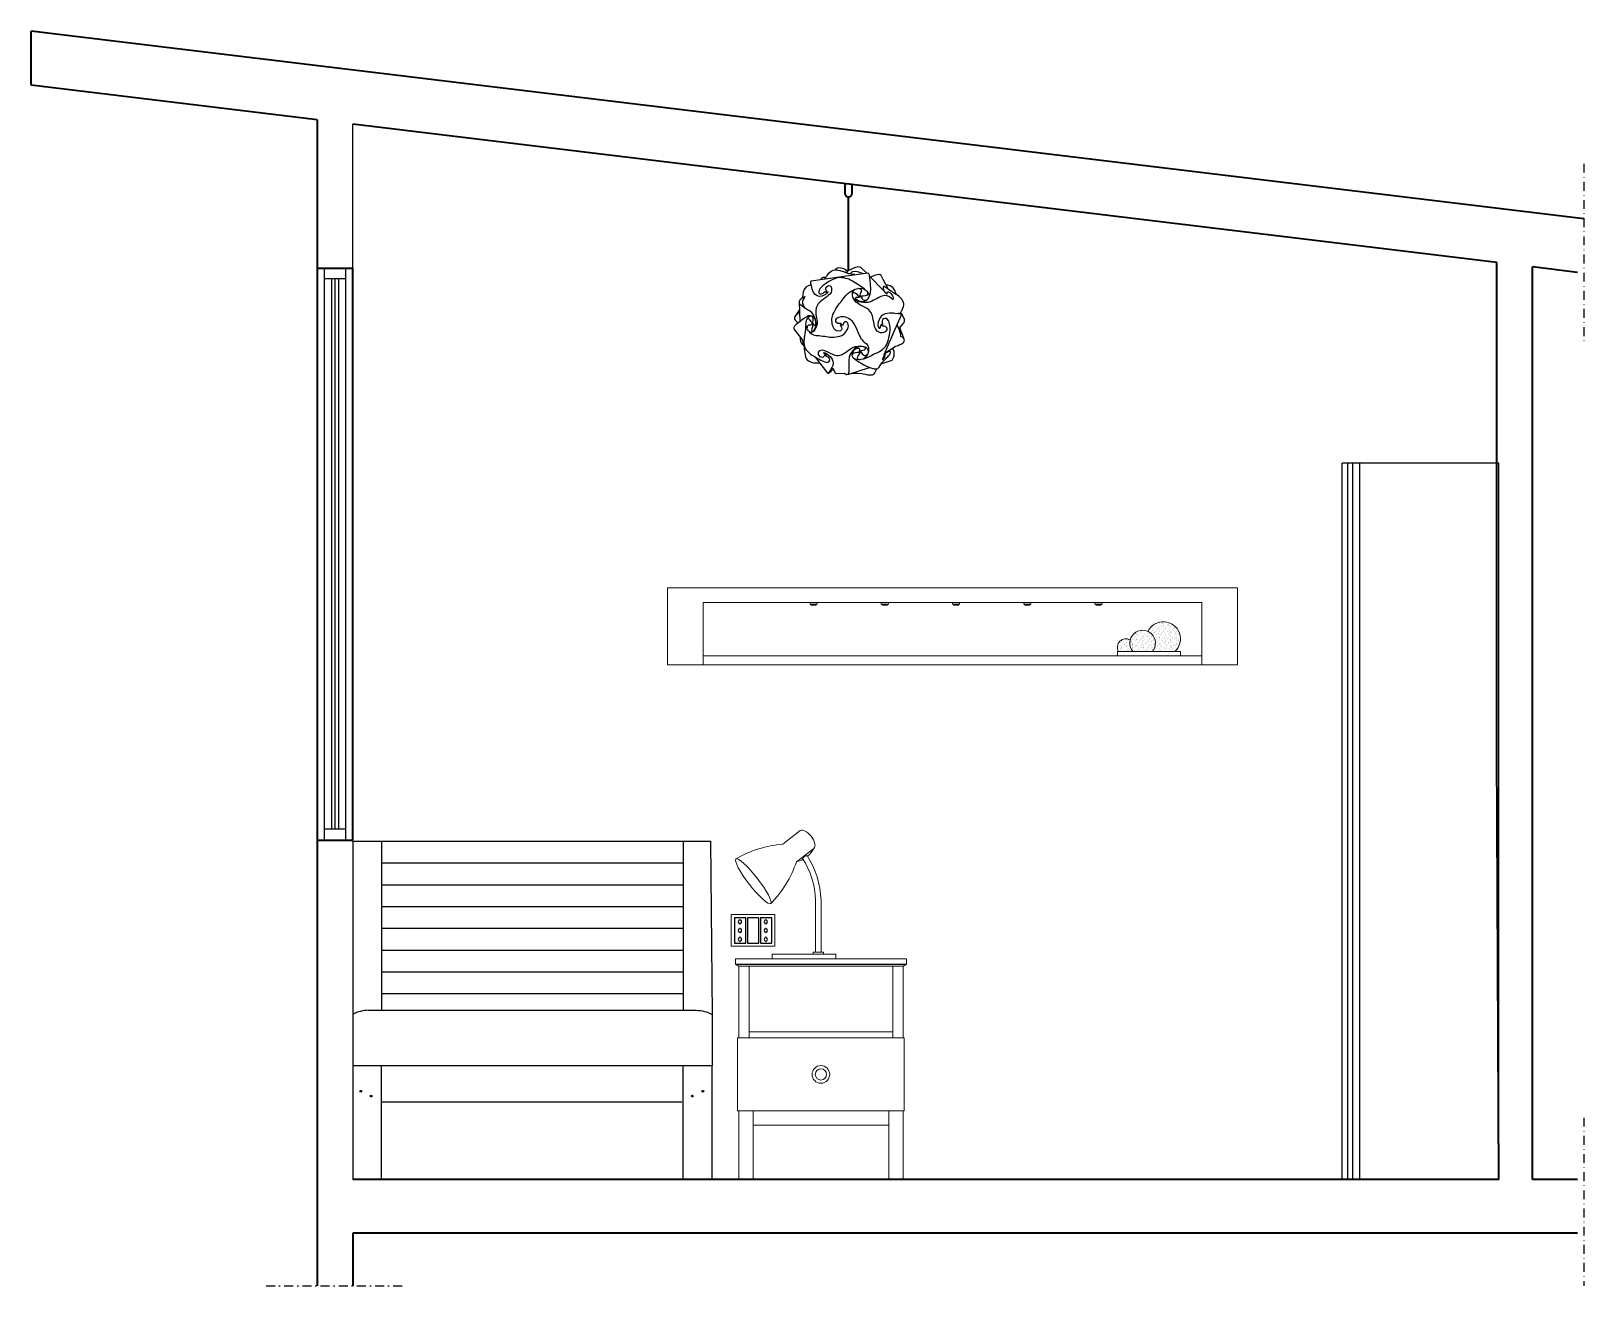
# Model space of a CAD drawing. Header units: inches. Extents: x -576 to 1386, y -87 to 1319.
# Drawn here: x 467.9 to 904, y 963.5 to 1316 of the extents above; entities that cross this region are included whole.
import ezdxf

# ---------------------------------------------------------------- set-up
doc = ezdxf.new("R2010")
doc.units = ezdxf.units.IN
doc.header["$MEASUREMENT"] = 0
doc.linetypes.add('DASHDOT', pattern=[1, 0.5, -0.25, 0, -0.25])
for name, color, linetype in [('#IMPIANTO', 2, 'Continuous'), ('linee di prosp', 3, 'Continuous'), ('struttura', 7, 'Continuous')]:
    doc.layers.add(name, color=color, linetype=linetype)
for name, color, linetype, lineweight in [('A-FURN', 8, 'Continuous', 18), ('A-GLAZ-FULL', 4, 'Continuous', 25), ('A-LP-SEZIONI', 151, 'Continuous', 13), ('A-prsp-2', 137, 'Continuous', 13), ('A-SECT-MCUT', 7, 'Continuous', 35), ('A-WALL-FULL-INTR', 7, 'Continuous', 35), ('Livello 1', 7, 'Continuous', 25)]:
    doc.layers.add(name, color=color, linetype=linetype, lineweight=lineweight)

# ---------------------------------------------------------------- blocks, each defined once
blk = doc.blocks.new('block 3')
at = {"layer": 'A-LP-SEZIONI', "lineweight": 25, "transparency": 33554687}
for points in [[(152.2, 136.5), (135.2, 153.9)], [(53.2, 123.6), (54, 100.7)], [(175.6, 80.9), (170.9, 93.2)], [(110.3, 38.6), (135.5, 46.8)]]:
    blk.add_lwpolyline(points, dxfattribs=at)
for points, knots in [([(95.8, 161.2), (95.8, 161.2), (96.9, 163.7), (99.6, 163.8), (102.3, 163.9), (106.4, 162.2), (108.4, 160.8), (110.5, 159.4), (110.2, 159.6), (110.2, 159.6)], [0, 0, 0, 0, 1, 1, 1, 2, 2, 2, 3, 3, 3, 3]), ([(132.1, 157.4), (132.1, 157.4), (125.7, 163.5), (125.7, 163.5), (125.7, 163.5), (123.1, 165.4), (118.9, 163.9), (114.8, 162.5), (110, 159.6), (109.4, 158.8), (108.9, 158), (108.9, 157.7), (109.8, 157.2), (110.7, 156.8), (110.8, 156.7), (110.8, 156.7)], [0, 0, 0, 0, 1, 1, 1, 2, 2, 2, 3, 3, 3, 4, 4, 4, 5, 5, 5, 5]), ([(129.9, 138.5), (129.9, 138.5), (114.9, 148.6), (111.2, 150), (107.4, 151.3), (100.2, 154), (91, 149.1), (81.7, 144.1), (77.8, 139.4), (77, 138), (76.1, 136.7), (75.8, 134.8), (76.3, 134.1), (76.8, 133.4), (78.5, 131.8), (81.1, 133.6), (83.6, 135.5), (83.4, 135.8), (84, 135.3), (84.6, 134.8), (84, 133.8), (84.6, 134.3), (85.3, 134.9), (88.4, 136.4), (86.8, 134.6), (85.2, 132.8), (80.4, 129.5), (76.8, 129.9), (73.1, 130.3), (70.3, 132.5), (68.5, 138.4), (66.7, 144.2), (66.7, 147.2), (66.9, 147.5), (67.1, 147.7), (67.4, 148), (67.4, 148), (67.4, 148), (133.4, 157.4), (133.4, 157.4), (133.4, 157.4), (134.6, 157.5), (135.1, 154.4), (135.5, 151.3), (136.3, 145.4), (136.4, 142.1), (136.5, 138.7), (137.4, 125.3), (128.1, 123.7), (118.8, 122.2), (115.5, 128.7), (115.4, 131.8), (115.4, 135), (116.8, 139.8), (125.1, 139.5), (133.4, 139.1), (135.1, 131.1), (135.1, 130.5)], [0, 0, 0, 0, 1, 1, 1, 2, 2, 2, 3, 3, 3, 4, 4, 4, 5, 5, 5, 6, 6, 6, 7, 7, 7, 8, 8, 8, 9, 9, 9, 10, 10, 10, 11, 11, 11, 12, 12, 12, 13, 13, 13, 14, 14, 14, 15, 15, 15, 16, 16, 16, 17, 17, 17, 18, 18, 18, 19, 19, 19, 19]), ([(78.6, 149.8), (78.6, 149.8), (79.9, 152.6), (81.8, 152.6), (83.8, 152.6), (84.5, 152.4), (84.5, 152.4)], [0, 0, 0, 0, 1, 1, 1, 2, 2, 2, 2]), ([(83.1, 150.5), (83.1, 150.5), (85.5, 153.8), (85.8, 154.4), (86, 155), (89.8, 159.9), (92.8, 160.7), (95.8, 161.4), (101.9, 160), (101.9, 160), (101.9, 160), (109, 158.2), (109, 158.2)], [0, 0, 0, 0, 1, 1, 1, 2, 2, 2, 3, 3, 3, 4, 4, 4, 4]), ([(118.2, 155.4), (118.2, 155.4), (112.6, 155.8), (109.4, 157.1), (106.2, 158.4), (103.5, 159.4), (103.5, 159.4)], [0, 0, 0, 0, 1, 1, 1, 2, 2, 2, 2]), ([(127.4, 156.8), (127.4, 156.8), (119.2, 159.8), (115.7, 158.8), (112.1, 157.8), (114.1, 156.3), (115, 156)], [0, 0, 0, 0, 1, 1, 1, 2, 2, 2, 2]), ([(157.2, 138.8), (157.2, 138.8), (152, 148.8), (152, 148.8), (152, 148.8), (148.6, 155), (148.6, 155), (148.6, 155), (146, 156.5), (141.3, 154.4), (136.6, 152.4), (136.9, 152.2), (136.9, 152.2)], [0, 0, 0, 0, 1, 1, 1, 2, 2, 2, 3, 3, 3, 4, 4, 4, 4]), ([(69.7, 97.5), (69.7, 97.5), (67.4, 91.3), (67.7, 90.3), (68, 89.4), (69.6, 87.1), (72.3, 93.6), (74.9, 100), (69.9, 108.9), (67.9, 111), (65.9, 113.1), (55.3, 118.4), (54.2, 120.5), (53, 122.6), (52.9, 124.7), (54.9, 126.7), (56.9, 128.7), (61.2, 131.6), (59.6, 128.6), (59.6, 128.6), (55.7, 125.1), (57.2, 121.4), (58.8, 117.7), (59.5, 116.9), (59.5, 116.9)], [0, 0, 0, 0, 1, 1, 1, 2, 2, 2, 3, 3, 3, 4, 4, 4, 5, 5, 5, 6, 6, 6, 7, 7, 7, 8, 8, 8, 8]), ([(67, 143.2), (67, 143.2), (60.9, 142.1), (59.1, 138.1), (57.3, 134.1), (56.8, 128.6), (56.8, 128.6)], [0, 0, 0, 0, 1, 1, 1, 2, 2, 2, 2]), ([(84.6, 134.6), (84.6, 134.6), (85.8, 135.4), (85.4, 136), (85, 136.6), (83.4, 139.2), (84.9, 140.7), (86.5, 142.3), (89.3, 143.9), (90.5, 141.2), (91.6, 138.4), (91.7, 135.3), (88.9, 132.5), (86.1, 129.8), (76.9, 123.7), (75.5, 121.1), (74, 118.6), (71.7, 115.6), (72.7, 108.8), (73.7, 101.9), (75.1, 99.9), (73.8, 95.8), (72.5, 91.7), (68.4, 85.3), (65.2, 88.4), (62, 91.5), (60.1, 96.8), (61.6, 101.3), (63.1, 105.9), (66.4, 109.3), (70.1, 105.9), (73.7, 102.5), (72.2, 95.8), (71.6, 95.6), (70.9, 95.4), (69.7, 98.1), (69.7, 98.1), (69.7, 98.1), (69.1, 98), (69.2, 97.9), (69.3, 97.7), (68.6, 98.4), (69.2, 99.9), (69.8, 101.3), (70.8, 106.6), (66.9, 107.1)], [0, 0, 0, 0, 1, 1, 1, 2, 2, 2, 3, 3, 3, 4, 4, 4, 5, 5, 5, 6, 6, 6, 7, 7, 7, 8, 8, 8, 9, 9, 9, 10, 10, 10, 11, 11, 11, 12, 12, 12, 13, 13, 13, 14, 14, 14, 15, 15, 15, 15]), ([(65.2, 88.2), (65.2, 88.2), (68.7, 84.3), (72.5, 84.3), (76.4, 84.3), (85.2, 82.9), (88.6, 82.4), (92.1, 82), (100.6, 82.3), (104.6, 85.3), (108.6, 88.3), (112.4, 94.5), (110.1, 98.6), (107.8, 102.6), (105.2, 98.9), (105.2, 98.9), (105.2, 98.9), (104, 95.6), (103.2, 96), (102.5, 96.4), (102.6, 97), (102.6, 97), (102.6, 97), (99.8, 96.9), (101.5, 95.4), (103.2, 93.9), (103.9, 90.6), (101.5, 89.7), (99.1, 88.7), (94.5, 89.3), (92.8, 94.4), (91.2, 99.6), (90.9, 103.9), (92.7, 108.8), (94.4, 113.7), (101.5, 123.1), (101.9, 123.5), (102.3, 123.9), (109.5, 134.2), (113.9, 136.2), (118.2, 138.2), (118.8, 138.4), (118.8, 138.4)], [0, 0, 0, 0, 1, 1, 1, 2, 2, 2, 3, 3, 3, 4, 4, 4, 5, 5, 5, 6, 6, 6, 7, 7, 7, 8, 8, 8, 9, 9, 9, 10, 10, 10, 11, 11, 11, 12, 12, 12, 13, 13, 13, 14, 14, 14, 14]), ([(115.8, 133.9), (115.8, 133.9), (118.2, 135.6), (120.4, 132.8), (122.6, 130), (123.6, 128.9), (124.2, 129.3)], [0, 0, 0, 0, 1, 1, 1, 2, 2, 2, 2]), ([(172.7, 109), (172.7, 109), (164.7, 110), (163.5, 110.3), (162.2, 110.5), (151.2, 111.3), (147.6, 104.5), (144.1, 97.7), (145.4, 93.6), (146.3, 93.2), (147.2, 92.7), (147.8, 92.3), (148.3, 94.2), (148.9, 96), (149.1, 98.6), (149.9, 96.7), (150.6, 94.9), (150.5, 95.4), (152.6, 95.5), (154.8, 95.6), (158, 91), (153.8, 88.5), (149.5, 86), (143.1, 87.6), (141.5, 94.7), (140, 101.9), (138.9, 109.3), (137.1, 111.3), (135.2, 113.3), (135.6, 114.7), (128.8, 117.8), (122.1, 120.8), (118.4, 123.8), (117.1, 126.4), (115.9, 129.1), (115.9, 129.1), (115.9, 129.1)], [0, 0, 0, 0, 1, 1, 1, 2, 2, 2, 3, 3, 3, 4, 4, 4, 5, 5, 5, 6, 6, 6, 7, 7, 7, 8, 8, 8, 9, 9, 9, 10, 10, 10, 11, 11, 11, 12, 12, 12, 12]), ([(126.9, 123.7), (126.9, 123.7), (120.3, 124.5), (119.3, 126.9), (118.3, 129.4), (121.6, 129), (122.5, 129), (123.5, 129), (124.4, 129.4), (124.4, 129.4)], [0, 0, 0, 0, 1, 1, 1, 2, 2, 2, 3, 3, 3, 3]), ([(171.2, 109.9), (171.2, 109.9), (176.4, 117.9), (175.6, 121.3), (174.9, 124.6), (172.3, 129), (168.2, 131.3), (164.2, 133.5), (160.2, 136.3), (158.2, 137.7), (156.2, 139.1), (150.8, 144.2), (151.5, 139.6), (152.2, 135), (155.1, 133.1), (155.6, 132.8), (156, 132.5), (156.2, 132.3), (156.2, 133.6), (156.1, 134.9), (156.8, 136.4), (159.1, 134.4), (161.5, 132.4), (162.5, 131), (162.7, 129.8), (163, 128.6), (164.3, 124), (161.2, 127.3), (158, 130.7), (154.6, 132), (150.3, 130.4), (146.1, 128.8), (137.9, 123.9), (135.7, 123.4), (133.6, 122.8), (129.5, 122.1), (125.2, 123.1), (121, 124.1), (121.7, 124), (121.7, 124)], [0, 0, 0, 0, 1, 1, 1, 2, 2, 2, 3, 3, 3, 4, 4, 4, 5, 5, 5, 6, 6, 6, 7, 7, 7, 8, 8, 8, 9, 9, 9, 10, 10, 10, 11, 11, 11, 12, 12, 12, 13, 13, 13, 13]), ([(124.2, 129.6), (123.7, 130), (124.1, 130.9), (124.1, 130.9), (124.1, 130.9), (126.1, 134.3), (126.3, 136.7), (126.5, 139), (122.1, 139.3), (122.1, 139.3)], [0, 0, 0, 0, 1, 1, 1, 2, 2, 2, 3, 3, 3, 3]), ([(132.5, 125.8), (132.5, 125.8), (129.6, 124.2), (128.1, 125.7), (126.6, 127.2), (126.1, 129.8), (125.5, 129.9), (124.9, 130), (124.4, 130), (124.4, 130), (124.1, 130.7), (126.9, 130.5), (130.9, 130.9), (134.9, 131.3), (133.1, 134.6), (133.1, 134.6)], [0, 0, 0, 0, 1, 1, 1, 2, 2, 2, 3, 3, 3, 4, 4, 4, 5, 5, 5, 5]), ([(166.7, 132.4), (166.7, 132.4), (164.8, 141.1), (159.6, 142.4), (154.5, 143.6), (155, 143.2), (155, 143.2)], [0, 0, 0, 0, 1, 1, 1, 2, 2, 2, 2]), ([(53.3, 113.7), (53.3, 113.7), (47.6, 105.8), (47.6, 105.8), (47.6, 105.8), (47, 103.6), (48.8, 101.8), (50.6, 100), (51.9, 99), (51.9, 99)], [0, 0, 0, 0, 1, 1, 1, 2, 2, 2, 3, 3, 3, 3]), ([(152.6, 61.8), (152.6, 61.8), (166.8, 94.3), (166.8, 94.3), (166.8, 94.3), (173.1, 109.1), (173.1, 109.1), (173.1, 109.1), (168.2, 110.7), (168.6, 109.7)], [0, 0, 0, 0, 1, 1, 1, 2, 2, 2, 3, 3, 3, 3]), ([(170, 91.6), (170, 91.6), (174.2, 97.9), (175.2, 98.6), (176.1, 99.3), (177, 102.4), (176.3, 103.7), (175.7, 105), (172.1, 111.3), (172.1, 111.3)], [0, 0, 0, 0, 1, 1, 1, 2, 2, 2, 3, 3, 3, 3]), ([(65.9, 107.4), (65.9, 107.4), (63.5, 107.4), (59.3, 104.4), (55.1, 101.4), (49.2, 96.8), (49.2, 96.8), (49.2, 96.8), (46, 93.6), (46.8, 92.2), (47.5, 90.9), (58.5, 76.9), (58.5, 76.9)], [0, 0, 0, 0, 1, 1, 1, 2, 2, 2, 3, 3, 3, 4, 4, 4, 4]), ([(60.9, 96.6), (60.9, 96.6), (60.1, 86.1), (59.4, 83.4), (58.6, 80.6), (57.7, 71.5), (61.4, 67.4), (65.1, 63.4), (67.3, 61.4), (74.1, 57.8), (81, 54.2), (84.1, 52.5), (86.3, 52.8), (88.5, 53.2), (90, 55.1), (88.5, 57.4), (87.1, 59.7), (85.4, 59.3), (84.8, 59.8), (84.2, 60.3), (84.3, 61.1), (84.8, 61.1)], [0, 0, 0, 0, 1, 1, 1, 2, 2, 2, 3, 3, 3, 4, 4, 4, 5, 5, 5, 6, 6, 6, 7, 7, 7, 7]), ([(69.2, 97.3), (69.2, 97.3), (69.4, 96.7), (68.6, 96.7), (67.8, 96.6), (64.6, 96.3), (64.6, 96.3), (64.6, 96.3), (62, 95.3), (62.4, 93.2)], [0, 0, 0, 0, 1, 1, 1, 2, 2, 2, 3, 3, 3, 3]), ([(69.2, 97.6), (69.2, 97.6), (69, 97.2), (68, 99), (67.1, 100.7), (64.8, 105.3), (62.8, 103.4)], [0, 0, 0, 0, 1, 1, 1, 2, 2, 2, 2]), ([(102.7, 97.4), (102.7, 97.4), (103, 98.4), (101.6, 98.3), (100.2, 98.2), (96.8, 97.6), (96.1, 100.4), (95.3, 103.1), (98.3, 106.3), (102.2, 106.4), (106.1, 106.5), (112.1, 105.7), (116, 99.9), (119.9, 94), (121.3, 89.5), (121.7, 88.5), (122.1, 87.5), (125.9, 78.3), (129.2, 76.4), (132.6, 74.5), (134.8, 71.9), (134.2, 66.4), (133.6, 60.9), (131.6, 57.2), (125.5, 56.1), (119.4, 55), (116, 56.3), (115.2, 60.5), (114.4, 64.6), (118.4, 68.5), (120.1, 69), (121.8, 69.6), (124.4, 69.7), (123.6, 67.4), (122.9, 65.1), (123.5, 65.2), (123.5, 65.2)], [0, 0, 0, 0, 1, 1, 1, 2, 2, 2, 3, 3, 3, 4, 4, 4, 5, 5, 5, 6, 6, 6, 7, 7, 7, 8, 8, 8, 9, 9, 9, 10, 10, 10, 11, 11, 11, 12, 12, 12, 12]), ([(128.9, 57), (128.9, 57), (136.2, 59.8), (136.9, 60.5), (137.6, 61.3), (142.5, 63.5), (145.2, 64.4), (147.9, 65.3), (154.3, 70), (156.2, 75), (158, 80), (160, 89.1), (159.5, 94.1), (159, 99.1), (157.2, 103.8), (155.1, 104), (153, 104.3), (150.2, 104), (150.1, 101.2), (150, 98.4), (151.3, 97.1), (150.4, 97), (149.5, 97), (149.6, 97.3), (149.6, 97.3)], [0, 0, 0, 0, 1, 1, 1, 2, 2, 2, 3, 3, 3, 4, 4, 4, 5, 5, 5, 6, 6, 6, 7, 7, 7, 8, 8, 8, 8]), ([(153.9, 64), (153.9, 64), (165.5, 71.4), (165.5, 71.4), (165.5, 71.4), (176.8, 74.6), (176.3, 78.5), (175.9, 82.3), (172, 82.9), (172, 82.9), (172, 82.9), (172.4, 86.6), (170.5, 90.3), (168.6, 94), (168.3, 97.1), (168.3, 97.1)], [0, 0, 0, 0, 1, 1, 1, 2, 2, 2, 3, 3, 3, 4, 4, 4, 5, 5, 5, 5]), ([(54.3, 81.8), (54.3, 81.8), (53.9, 77.5), (55.7, 75.5), (57.4, 73.5), (58.5, 72.4), (58.5, 72.4)], [0, 0, 0, 0, 1, 1, 1, 2, 2, 2, 2]), ([(56.7, 78.8), (56.7, 78.8), (58.4, 74.3), (58.9, 70), (59.3, 65.6), (59.9, 57.1), (64, 54.5), (68.1, 51.9), (72.8, 52.1), (74.3, 52.1), (75.8, 52.2), (77.3, 52.3), (77.3, 52.3)], [0, 0, 0, 0, 1, 1, 1, 2, 2, 2, 3, 3, 3, 4, 4, 4, 4]), ([(123.6, 66.3), (123.6, 66.3), (129.7, 67.4), (129.7, 67.4), (129.7, 67.4), (132.7, 69.4), (129.5, 70.6), (126.3, 71.8), (120.3, 71.9), (116.3, 67), (112.4, 62.2), (111.5, 61.4), (111.2, 55.1), (110.9, 48.9), (111.7, 43.9), (111.3, 41.8), (110.9, 39.7), (110.6, 38.2), (108.5, 38.3), (106.5, 38.5), (106.1, 39.9), (106.1, 39.9), (106.1, 39.9), (96.1, 39.5), (96.1, 39.5), (96.1, 39.5), (92.4, 45.9), (92.4, 45.9), (92.4, 45.9), (92.4, 45.3), (92.3, 45), (92.2, 44.7), (90.2, 42.1), (88.5, 40.5), (86.7, 39), (86.7, 40.1), (86.7, 40.1), (86.7, 40.1), (72.7, 58.4), (72.7, 58.4)], [0, 0, 0, 0, 1, 1, 1, 2, 2, 2, 3, 3, 3, 4, 4, 4, 5, 5, 5, 6, 6, 6, 7, 7, 7, 8, 8, 8, 9, 9, 9, 10, 10, 10, 11, 11, 11, 12, 12, 12, 13, 13, 13, 13]), ([(85.2, 61.1), (85.2, 61.1), (83.3, 62.2), (82.8, 61), (82.3, 59.8), (81.4, 56.7), (77.6, 59.4), (73.7, 62.2), (76.5, 67), (78.5, 67.2), (80.6, 67.4), (81.3, 67.8), (89.4, 63.5), (97.5, 59.2), (102.3, 61.2), (104.6, 62.6), (106.9, 64), (114.8, 70), (116.9, 70.7), (119, 71.5), (124.7, 72.5), (128.5, 71.5), (132.4, 70.4), (134, 67.9), (134, 66.2)], [0, 0, 0, 0, 1, 1, 1, 2, 2, 2, 3, 3, 3, 4, 4, 4, 5, 5, 5, 6, 6, 6, 7, 7, 7, 8, 8, 8, 8]), ([(84.2, 61.8), (84.2, 61.8), (79.9, 64.3), (82.2, 64.2), (84.4, 64.2), (90.2, 60), (91.7, 56.6), (93.3, 53.2), (93.6, 50.2), (91.4, 46.6), (89.3, 42.9), (87.4, 40.5), (87.4, 40.5), (87.4, 40.5), (87, 39.9), (87.3, 39.9)], [0, 0, 0, 0, 1, 1, 1, 2, 2, 2, 3, 3, 3, 4, 4, 4, 5, 5, 5, 5]), ([(123.6, 65.4), (123.6, 65.4), (124.1, 64.4), (121.3, 64.2), (118.5, 64), (115.3, 63.7), (115.3, 61.3)], [0, 0, 0, 0, 1, 1, 1, 2, 2, 2, 2]), ([(118.5, 56.2), (118.5, 56.2), (131.4, 47.5), (137.2, 46.2), (142.9, 44.9), (144.9, 44), (146.9, 47.1), (148.9, 50.2), (149.3, 51.2), (149.3, 51.2), (149.3, 51.2), (154.1, 56.5), (155.9, 58.3), (157.8, 60.1), (163, 66.8), (158.1, 65.4), (153.2, 64), (152.2, 60.2), (151.8, 59.3), (151.3, 58.4), (149.9, 54.6), (151.5, 56.2), (153.1, 57.7), (153.9, 61.1), (153.6, 61.5)], [0, 0, 0, 0, 1, 1, 1, 2, 2, 2, 3, 3, 3, 4, 4, 4, 5, 5, 5, 6, 6, 6, 7, 7, 7, 8, 8, 8, 8]), ([(123.6, 65.7), (123.6, 65.7), (124.8, 65.4), (124, 64), (123.3, 62.7), (120.7, 59.1), (121.2, 58), (121.7, 56.8), (122.6, 56.1), (124.4, 56.1)], [0, 0, 0, 0, 1, 1, 1, 2, 2, 2, 3, 3, 3, 3]), ([(123.6, 66), (123.6, 66), (124.4, 66.8), (125.9, 64.5), (127.4, 62.2), (129.2, 60.3), (130.8, 60.9), (132.3, 61.5), (133.2, 62.5), (133.2, 62.5)], [0, 0, 0, 0, 1, 1, 1, 2, 2, 2, 3, 3, 3, 3]), ([(149.3, 51.2), (149.3, 51.2), (162, 55.4), (162, 55.4), (162, 55.4), (164.7, 58.5), (164.5, 62.8), (164.2, 67.1), (163.3, 69.3), (162, 68.6)], [0, 0, 0, 0, 1, 1, 1, 2, 2, 2, 3, 3, 3, 3]), ([(115.2, 39.9), (115.2, 39.9), (126.8, 40.2), (130.4, 39.1), (133.9, 37.9), (139.3, 37.3), (140.6, 39), (141.9, 40.7), (143.6, 43.6), (143.8, 44.5), (143.9, 45.4), (143.8, 45), (143.8, 45)], [0, 0, 0, 0, 1, 1, 1, 2, 2, 2, 3, 3, 3, 4, 4, 4, 4])]:
    blk.add_open_spline(points, degree=3, knots=knots, dxfattribs=at)
blk.add_open_spline([(53.4, 112.4), (53.4, 112.4), (50.8, 108.9), (49.5, 108)], degree=3, dxfattribs=at)
blk = doc.blocks.new('block 2')
at = {"layer": 'A-LP-SEZIONI', "lineweight": 40, "transparency": 33554687}
for points in [[(106.9, 250.1), (106.9, 261)], [(114.7, 261), (114.7, 250.1)], [(110.9, 160.8), (110.9, 246.2)]]:
    blk.add_lwpolyline(points, dxfattribs=at)
blk.add_open_spline([(114.7, 250.1), (114.7, 248), (112.9, 246.2), (110.8, 246.2), (108.6, 246.2), (106.9, 248), (106.9, 250.1)], degree=3, knots=[0, 0, 0, 0, 1, 1, 1, 2, 2, 2, 2], dxfattribs=at)
at = {"layer": 'Livello 1', "transparency": 33554687}
blk.add_blockref('block 3', (0, 0), dxfattribs=at)
blk = doc.blocks.new('A$C76D67974')
at = {"layer": 'A-LP-SEZIONI', "transparency": 33554687}
blk.add_blockref('block 2', (-110.8, -261), dxfattribs=at)

msp = doc.modelspace()

# ---------------------------------------------------------------- linework, layer by layer
at = {"layer": '#IMPIANTO'}
for points in [[(668.62, 1066.87), (665.47, 1066.87), (665.47, 1059.71), (668.62, 1059.71)], [(672.26, 1066.87), (669.1, 1066.87), (669.1, 1059.71), (672.26, 1059.71)], [(675.91, 1066.87), (672.75, 1066.87), (672.75, 1059.71), (675.91, 1059.71)]]:
    msp.add_lwpolyline(points, close=True, dxfattribs=at)
for centre, start, end in [((666.99, 1065.75), 113.8912, 245.6757), ((666.99, 1065.75), 293.7997, 66.6334), ((674.27, 1065.75), 113.8912, 245.6757), ((674.27, 1065.75), 293.7997, 66.6334), ((666.99, 1063.31), 113.8912, 245.6757), ((666.99, 1060.81), 113.8912, 245.6757), ((666.99, 1063.31), 293.7997, 66.6334), ((666.99, 1060.81), 293.7997, 66.6334), ((674.27, 1063.31), 113.8912, 245.6757), ((674.27, 1060.81), 113.8912, 245.6757), ((674.27, 1063.31), 293.7997, 66.6334), ((674.27, 1060.81), 293.7997, 66.6334)]:
    msp.add_arc(centre, 0.478, start, end, dxfattribs=at)
at = {"layer": '#IMPIANTO', "extrusion": (0, 0, -1)}
for centre, start_param, end_param in [((666.99, 1065.75), 5.42058, 7.142383), ((666.99, 1065.75), 8.545266, 10.307697), ((666.99, 1063.31), 5.42058, 7.142383), ((674.27, 1065.75), 8.545266, 10.307697), ((674.27, 1065.75), 5.42058, 7.142383), ((674.27, 1063.31), 5.42058, 7.142383), ((666.99, 1063.31), 8.545266, 10.307697), ((666.99, 1060.8), 5.42058, 7.142383), ((666.99, 1060.8), 8.545266, 10.307697), ((674.27, 1063.31), 8.545266, 10.307697), ((674.27, 1060.8), 8.545266, 10.307697), ((674.27, 1060.8), 5.42058, 7.142383)]:
    msp.add_ellipse(centre, major_axis=(0, 0.678), ratio=0.372094, start_param=start_param, end_param=end_param, dxfattribs=at)
at = {"color": 7}
msp.add_line((558.28, 1249.32), (558.28, 1289.84), dxfattribs=at)
at = {"color": 3, "linetype": 'DASHDOT', "ltscale": 5}
for p, q in [((904, 1278.68), (904, 1228.46)), ((904, 1010.7), (904, 963.45)), ((533.96, 963.53), (572.45, 963.53))]:
    msp.add_line(p, q, dxfattribs=at)
at = {"color": 254}
for p, q in [((550.25, 1246.31), (550.25, 1091.72)), ((556.28, 1246.31), (556.28, 1091.72))]:
    msp.add_line(p, q, dxfattribs=at)
at = {"color": 3}
for p, q in [((836.14, 993.34), (836.14, 1194.54)), ((880.14, 1194.54), (836.14, 1194.54)), ((837.64, 1194.54), (837.64, 993.34)), ((839.14, 993.34), (839.14, 1194.54)), ((840.96, 1194.54), (840.96, 993.34)), ((880.14, 993.34), (880.14, 1194.54)), ((880.14, 993.34), (840.96, 993.34))]:
    msp.add_line(p, q, dxfattribs=at)
at = {"color": 2}
for centre in [(560.52, 1018.14), (563.47, 1016.79), (653.63, 1016.79), (656.58, 1018.14)]:
    msp.add_circle(centre, 0.253, dxfattribs=at)
at = {"layer": 'A-FURN', "color": 4}
for p, q in [((646.68, 1159.58), (646.68, 1137.93)), ((646.68, 1159.58), (806.68, 1159.58)), ((806.68, 1159.58), (806.68, 1137.93)), ((656.68, 1155.43), (796.68, 1155.43)), ((656.68, 1155.43), (656.68, 1137.93)), ((686.68, 1154.93), (686.68, 1155.43)), ((686.68, 1154.93), (688.68, 1154.93)), ((686.93, 1154.68), (688.43, 1154.68)), ((688.68, 1154.93), (688.68, 1155.43)), ((706.68, 1154.93), (706.68, 1155.43)), ((706.68, 1155.43), (708.68, 1155.43)), ((706.68, 1154.93), (708.68, 1154.93)), ((706.93, 1154.68), (708.43, 1154.68)), ((708.68, 1154.93), (708.68, 1155.43)), ((726.68, 1155.43), (728.68, 1155.43)), ((726.68, 1154.93), (726.68, 1155.43)), ((726.68, 1154.93), (728.68, 1154.93)), ((726.93, 1154.68), (728.43, 1154.68)), ((728.68, 1154.93), (728.68, 1155.43)), ((746.68, 1154.93), (746.68, 1155.43)), ((746.68, 1155.43), (748.68, 1155.43)), ((746.68, 1154.93), (748.68, 1154.93)), ((746.93, 1154.68), (748.43, 1154.68)), ((748.68, 1154.93), (748.68, 1155.43)), ((766.68, 1154.93), (766.68, 1155.43)), ((766.68, 1154.93), (768.68, 1154.93)), ((766.93, 1154.68), (768.43, 1154.68)), ((768.68, 1154.93), (768.68, 1155.43)), ((796.68, 1155.43), (796.68, 1137.93)), ((778.22, 1147.01), (778.22, 1147.01)), ((779.19, 1147.07), (779.19, 1147.07)), ((779.58, 1147.25), (779.58, 1147.25)), ((779.71, 1147.32), (779.71, 1147.32)), ((779.74, 1147.51), (779.74, 1147.51)), ((779.75, 1147), (779.75, 1147)), ((780.11, 1147.56), (780.11, 1147.56)), ((781.42, 1147.09), (781.42, 1147.09)), ((781.53, 1147.21), (781.53, 1147.21)), ((781.86, 1147.03), (781.86, 1147.03)), ((782.21, 1148.21), (782.21, 1148.21)), ((782.42, 1147.76), (782.42, 1147.76)), ((782.45, 1147.16), (782.45, 1147.16)), ((782.77, 1148.82), (782.77, 1148.82)), ((782.77, 1148.35), (782.77, 1148.35)), ((782.84, 1147.86), (782.84, 1147.86)), ((782.87, 1148.93), (782.87, 1148.93)), ((782.88, 1147.54), (782.88, 1147.54)), ((783.06, 1147.93), (783.06, 1147.93)), ((783.19, 1148.96), (783.19, 1148.96)), ((783.2, 1147.06), (783.2, 1147.06)), ((783.3, 1146.99), (783.3, 1146.99)), ((783.36, 1149.22), (783.36, 1149.22)), ((783.36, 1147.32), (783.36, 1147.32)), ((783.4, 1147.1), (783.4, 1147.1)), ((783.61, 1148.79), (783.61, 1148.79)), ((783.63, 1147.2), (783.63, 1147.2)), ((783.89, 1147.63), (783.89, 1147.63)), ((783.95, 1148.25), (783.95, 1148.25)), ((784.18, 1149.62), (784.18, 1149.62)), ((784.24, 1147.97), (784.24, 1147.97)), ((784.28, 1148.91), (784.28, 1148.91)), ((784.34, 1148.42), (784.34, 1148.42)), ((784.38, 1148.1), (784.38, 1148.1)), ((784.45, 1148.24), (784.45, 1148.24)), ((784.49, 1147.27), (784.49, 1147.27)), ((784.55, 1148.35), (784.55, 1148.35)), ((784.72, 1149.46), (784.72, 1149.46)), ((784.72, 1147.56), (784.72, 1147.56)), ((784.78, 1148.83), (784.78, 1148.83)), ((784.8, 1147.24), (784.8, 1147.24)), ((784.88, 1149.71), (784.88, 1149.71)), ((784.89, 1147.81), (784.89, 1147.81)), ((785.03, 1148.88), (785.03, 1148.88)), ((785.35, 1149.66), (785.35, 1149.66)), ((785.41, 1148.01), (785.41, 1148.01)), ((785.48, 1148.74), (785.48, 1148.74)), ((785.48, 1146.84), (785.48, 1146.84)), ((785.57, 1147.05), (785.57, 1147.05)), ((785.59, 1149.49), (785.59, 1149.49)), ((785.69, 1149.6), (785.69, 1149.6)), ((785.78, 1149.48), (785.78, 1149.48)), ((785.85, 1148.98), (785.85, 1148.98)), ((785.89, 1148.66), (785.89, 1148.66)), ((785.96, 1148.87), (785.96, 1148.87)), ((785.98, 1147.28), (785.98, 1147.28)), ((786, 1147.84), (786, 1147.84)), ((786.06, 1147.34), (786.06, 1147.34)), ((786.1, 1147.02), (786.1, 1147.02)), ((786.12, 1147.66), (786.12, 1147.66)), ((786.23, 1147.77), (786.23, 1147.77)), ((786.25, 1149.95), (786.25, 1149.95)), ((786.25, 1148.05), (786.25, 1148.05)), ((786.41, 1148.31), (786.41, 1148.31)), ((786.53, 1149.7), (786.53, 1149.7)), ((786.59, 1148.05), (786.59, 1148.05)), ((786.71, 1148.3), (786.71, 1148.3)), ((787, 1149.23), (787, 1149.23)), ((787.01, 1147.33), (787.01, 1147.33)), ((787.13, 1148.91), (787.13, 1148.91)), ((787.15, 1147.31), (787.15, 1147.31)), ((787.27, 1148.9), (787.27, 1148.9)), ((787.35, 1149.54), (787.35, 1149.54)), ((787.37, 1149.02), (787.37, 1149.02)), ((787.39, 1149.23), (787.39, 1149.23)), ((787.5, 1148.4), (787.5, 1148.4)), ((787.57, 1147.9), (787.57, 1147.9)), ((787.61, 1147.58), (787.61, 1147.58)), ((787.76, 1148.09), (787.76, 1148.09)), ((787.78, 1148.54), (787.78, 1148.54)), ((787.8, 1147.07), (787.8, 1147.07)), ((787.86, 1149.55), (787.86, 1149.55)), ((787.91, 1147.18), (787.91, 1147.18)), ((787.94, 1148.8), (787.94, 1148.8)), ((787.94, 1146.9), (787.94, 1146.9)), ((788.31, 1148.95), (788.31, 1148.95)), ((788.33, 1147.35), (788.33, 1147.35)), ((788.39, 1147.71), (788.39, 1147.71)), ((788.53, 1147.83), (788.53, 1147.83)), ((788.94, 1148.13), (788.94, 1148.13)), ((788.95, 1148.32), (788.95, 1148.32)), ((789.05, 1148.43), (789.05, 1148.43)), ((789.07, 1148.46), (789.07, 1148.46)), ((789.11, 1148.15), (789.11, 1148.15)), ((789.22, 1147.32), (789.22, 1147.32)), ((789.31, 1147.14), (789.31, 1147.14)), ((789.47, 1147.39), (789.47, 1147.39)), ((789.5, 1147.39), (789.5, 1147.39)), ((790.07, 1147.13), (790.07, 1147.13)), ((773.16, 1142.64), (773.16, 1142.64)), ((773.28, 1143.25), (773.28, 1143.25)), ((773.73, 1143.47), (773.73, 1143.47)), ((773.87, 1144.55), (773.87, 1144.55)), ((773.92, 1144.23), (773.92, 1144.23)), ((774.02, 1143.4), (774.02, 1143.4)), ((774.05, 1144.45), (774.05, 1144.45)), ((774.05, 1142.56), (774.05, 1142.56)), ((774.09, 1142.91), (774.09, 1142.91)), ((774.13, 1142.59), (774.13, 1142.59)), ((774.21, 1144.71), (774.21, 1144.71)), ((774.21, 1142.81), (774.21, 1142.81)), ((774.33, 1142.68), (774.33, 1142.68)), ((774.34, 1144.24), (774.34, 1144.24)), ((774.35, 1142.99), (774.35, 1142.99)), ((774.8, 1143.74), (774.8, 1143.74)), ((774.88, 1145.1), (774.88, 1145.1)), ((774.9, 1143.6), (774.9, 1143.6)), ((774.9, 1143.51), (774.9, 1143.51)), ((775, 1143.71), (775, 1143.71)), ((775.38, 1145.11), (775.38, 1145.11)), ((775.42, 1144.79), (775.42, 1144.79)), ((775.49, 1144.24), (775.49, 1144.24)), ((775.5, 1142.72), (775.5, 1142.72)), ((775.51, 1144.28), (775.51, 1144.28)), ((775.53, 1143.96), (775.53, 1143.96)), ((775.57, 1144.95), (775.57, 1144.95)), ((775.58, 1143.05), (775.58, 1143.05)), ((775.59, 1143.47), (775.59, 1143.47)), ((775.64, 1143.15), (775.64, 1143.15)), ((775.74, 1143.31), (775.74, 1143.31)), ((776.05, 1144.85), (776.05, 1144.85)), ((776.08, 1143.54), (776.08, 1143.54)), ((776.15, 1144.96), (776.15, 1144.96)), ((776.33, 1144.23), (776.33, 1144.23)), ((776.53, 1144.37), (776.53, 1144.37)), ((776.58, 1143.01), (776.58, 1143.01)), ((776.64, 1144.23), (776.64, 1144.23)), ((776.68, 1143.13), (776.68, 1143.13)), ((776.68, 1142.76), (776.68, 1142.76)), ((776.69, 1144.62), (776.69, 1144.62)), ((776.69, 1144.32), (776.69, 1144.32)), ((776.85, 1145.05), (776.85, 1145.05)), ((776.9, 1144.57), (776.9, 1144.57)), ((776.92, 1144.55), (776.92, 1144.55)), ((776.96, 1144.24), (776.96, 1144.24)), ((777.03, 1144.53), (777.03, 1144.53)), ((777.07, 1143.41), (777.07, 1143.41)), ((777.1, 1144.03), (777.1, 1144.03)), ((777.1, 1143.54), (777.1, 1143.54)), ((777.13, 1142.91), (777.13, 1142.91)), ((777.14, 1143.71), (777.14, 1143.71)), ((777.17, 1143.66), (777.17, 1143.66)), ((777.18, 1142.6), (777.18, 1142.6)), ((777.21, 1145.06), (777.21, 1145.06)), ((777.25, 1143.58), (777.25, 1143.58)), ((777.25, 1142.88), (777.25, 1142.88)), ((777.27, 1143.8), (777.27, 1143.8)), ((777.27, 1143.41), (777.27, 1143.41)), ((777.28, 1145.55), (777.28, 1145.55)), ((777.29, 1143.65), (777.29, 1143.65)), ((777.43, 1142.74), (777.43, 1142.74)), ((777.45, 1145.18), (777.45, 1145.18)), ((777.56, 1145.29), (777.56, 1145.29)), ((777.82, 1145.83), (777.82, 1145.83)), ((777.82, 1144.27), (777.82, 1144.27)), ((777.84, 1142.68), (777.84, 1142.68)), ((777.99, 1143.35), (777.99, 1143.35)), ((778.04, 1145.82), (778.04, 1145.82)), ((778.05, 1146.76), (778.05, 1146.76)), ((778.06, 1144.86), (778.06, 1144.86)), ((778.06, 1142.96), (778.06, 1142.96)), ((778.09, 1143.46), (778.09, 1143.46)), ((778.21, 1146.76), (778.21, 1146.76)), ((778.22, 1145.12), (778.22, 1145.12)), ((778.22, 1143.22), (778.22, 1143.22)), ((778.25, 1146.44), (778.25, 1146.44)), ((778.36, 1145.61), (778.36, 1145.61)), ((778.37, 1146.69), (778.37, 1146.69)), ((778.39, 1145.1), (778.39, 1145.1)), ((778.42, 1145.12), (778.42, 1145.12)), ((778.45, 1143.45), (778.45, 1143.45)), ((778.46, 1144.8), (778.46, 1144.8)), ((778.57, 1143.97), (778.57, 1143.97)), ((778.58, 1143.99), (778.58, 1143.99)), ((778.6, 1146.43), (778.6, 1146.43)), ((778.64, 1143.48), (778.64, 1143.48)), ((778.68, 1143.16), (778.68, 1143.16)), ((778.7, 1146.54), (778.7, 1146.54)), ((778.81, 1146.04), (778.81, 1146.04)), ((778.81, 1144.14), (778.81, 1144.14)), ((778.99, 1144.31), (778.99, 1144.31)), ((779, 1145.87), (779, 1145.87)), ((779.01, 1142.72), (779.01, 1142.72)), ((779.13, 1144.6), (779.13, 1144.6)), ((779.24, 1144.71), (779.24, 1144.71)), ((779.54, 1146.73), (779.54, 1146.73)), ((779.56, 1145.14), (779.56, 1145.14)), ((779.58, 1145.35), (779.58, 1145.35)), ((779.59, 1143.45), (779.59, 1143.45)), ((779.62, 1143.49), (779.62, 1143.49)), ((779.67, 1142.76), (779.67, 1142.76)), ((779.72, 1145.24), (779.72, 1145.24)), ((779.75, 1145.61), (779.75, 1145.61)), ((779.75, 1143.71), (779.75, 1143.71)), ((779.77, 1142.88), (779.77, 1142.88)), ((779.86, 1146.17), (779.86, 1146.17)), ((779.93, 1145.68), (779.93, 1145.68)), ((779.97, 1145.36), (779.97, 1145.36)), ((780.08, 1144.53), (780.08, 1144.53)), ((780.14, 1144.04), (780.14, 1144.04)), ((780.17, 1145.91), (780.17, 1145.91)), ((780.17, 1144.35), (780.17, 1144.35)), ((780.18, 1143.72), (780.18, 1143.72)), ((780.19, 1142.75), (780.19, 1142.75)), ((780.26, 1143.41), (780.26, 1143.41)), ((780.28, 1145.85), (780.28, 1145.85)), ((780.29, 1142.89), (780.29, 1142.89)), ((780.34, 1146.53), (780.34, 1146.53)), ((780.34, 1144.63), (780.34, 1144.63)), ((780.34, 1142.74), (780.34, 1142.74)), ((780.38, 1145.96), (780.38, 1145.96)), ((780.72, 1146.77), (780.72, 1146.77)), ((780.74, 1145.17), (780.74, 1145.17)), ((780.8, 1143.53), (780.8, 1143.53)), ((780.81, 1144.01), (780.81, 1144.01)), ((780.87, 1146.49), (780.87, 1146.49)), ((780.92, 1144.13), (780.92, 1144.13)), ((781.11, 1145.84), (781.11, 1145.84)), ((781.11, 1143.94), (781.11, 1143.94)), ((781.27, 1146.1), (781.27, 1146.1)), ((781.28, 1144.2), (781.28, 1144.2)), ((781.34, 1144.39), (781.34, 1144.39)), ((781.35, 1145.95), (781.35, 1145.95)), ((781.36, 1142.79), (781.36, 1142.79)), ((781.37, 1146.74), (781.37, 1146.74)), ((781.4, 1144.66), (781.4, 1144.66)), ((781.43, 1146.24), (781.43, 1146.24)), ((781.47, 1145.92), (781.47, 1145.92)), ((781.58, 1145.1), (781.58, 1145.1)), ((781.65, 1144.6), (781.65, 1144.6)), ((781.69, 1144.28), (781.69, 1144.28)), ((781.8, 1143.45), (781.8, 1143.45)), ((781.86, 1142.96), (781.86, 1142.96)), ((781.87, 1145.13), (781.87, 1145.13)), ((781.87, 1143.23), (781.87, 1143.23)), ((781.89, 1146.81), (781.89, 1146.81)), ((781.9, 1142.64), (781.9, 1142.64)), ((781.91, 1145.21), (781.91, 1145.21)), ((781.94, 1142.82), (781.94, 1142.82)), ((781.96, 1145.26), (781.96, 1145.26)), ((781.97, 1143.57), (781.97, 1143.57)), ((782.06, 1145.37), (782.06, 1145.37)), ((782.49, 1143.43), (782.49, 1143.43)), ((782.52, 1145.99), (782.52, 1145.99)), ((782.52, 1144.43), (782.52, 1144.43)), ((782.54, 1142.83), (782.54, 1142.83)), ((782.55, 1145.9), (782.55, 1145.9)), ((782.6, 1143.54), (782.6, 1143.54)), ((782.64, 1146.34), (782.64, 1146.34)), ((782.64, 1144.44), (782.64, 1144.44)), ((782.64, 1142.54), (782.64, 1142.54)), ((782.8, 1144.69), (782.8, 1144.69)), ((782.81, 1142.8), (782.81, 1142.8)), ((782.99, 1146.71), (782.99, 1146.71)), ((783.05, 1146.22), (783.05, 1146.22)), ((783.06, 1146.37), (783.06, 1146.37)), ((783.08, 1144.07), (783.08, 1144.07)), ((783.09, 1145.66), (783.09, 1145.66)), ((783.09, 1145.25), (783.09, 1145.25)), ((783.15, 1145.16), (783.15, 1145.16)), ((783.15, 1143.6), (783.15, 1143.6)), ((783.19, 1144.84), (783.19, 1144.84)), ((783.3, 1144.02), (783.3, 1144.02)), ((783.37, 1143.52), (783.37, 1143.52)), ((783.4, 1143.72), (783.4, 1143.72)), ((783.41, 1143.2), (783.41, 1143.2)), ((783.53, 1142.62), (783.53, 1142.62)), ((783.68, 1143.99), (783.68, 1143.99)), ((783.69, 1145.55), (783.69, 1145.55)), ((783.81, 1142.72), (783.81, 1142.72)), ((783.84, 1145.16), (783.84, 1145.16)), ((783.94, 1145.27), (783.94, 1145.27)), ((783.95, 1146.35), (783.95, 1146.35)), ((783.96, 1144.45), (783.96, 1144.45)), ((783.96, 1142.55), (783.96, 1142.55)), ((784.23, 1146.41), (784.23, 1146.41)), ((784.25, 1144.82), (784.25, 1144.82)), ((784.31, 1143.17), (784.31, 1143.17)), ((784.37, 1143.32), (784.37, 1143.32)), ((784.42, 1145.8), (784.42, 1145.8)), ((784.47, 1143.44), (784.47, 1143.44)), ((784.56, 1146.78), (784.56, 1146.78)), ((784.6, 1146.46), (784.6, 1146.46)), ((784.71, 1145.63), (784.71, 1145.63)), ((784.73, 1145.66), (784.73, 1145.66)), ((784.73, 1143.76), (784.73, 1143.76)), ((784.77, 1145.14), (784.77, 1145.14)), ((784.82, 1144.82), (784.82, 1144.82)), ((784.85, 1144.03), (784.85, 1144.03)), ((784.86, 1145.59), (784.86, 1145.59)), ((784.89, 1145.92), (784.89, 1145.92)), ((784.89, 1144.02), (784.89, 1144.02)), ((784.92, 1143.99), (784.92, 1143.99)), ((784.96, 1143.97), (784.96, 1143.97)), ((784.98, 1146.41), (784.98, 1146.41)), ((784.99, 1143.5), (784.99, 1143.5)), ((785.03, 1143.18), (785.03, 1143.18)), ((785.08, 1146.52), (785.08, 1146.52)), ((785.41, 1146.45), (785.41, 1146.45)), ((785.43, 1144.86), (785.43, 1144.86)), ((785.48, 1144.94), (785.48, 1144.94)), ((785.49, 1143.21), (785.49, 1143.21)), ((785.49, 1143.04), (785.49, 1143.04)), ((785.52, 1144.57), (785.52, 1144.57)), ((785.62, 1144.69), (785.62, 1144.69)), ((786.03, 1144.07), (786.03, 1144.07)), ((786.04, 1145.63), (786.04, 1145.63)), ((786.05, 1142.74), (786.05, 1142.74)), ((786.05, 1142.47), (786.05, 1142.47)), ((786.1, 1145.22), (786.1, 1145.22)), ((786.15, 1142.85), (786.15, 1142.85)), ((786.21, 1146.19), (786.21, 1146.19)), ((786.25, 1146.15), (786.25, 1146.15)), ((786.26, 1144.25), (786.26, 1144.25)), ((786.28, 1145.7), (786.28, 1145.7)), ((786.32, 1145.38), (786.32, 1145.38)), ((786.42, 1146.41), (786.42, 1146.41)), ((786.42, 1144.51), (786.42, 1144.51)), ((786.42, 1142.61), (786.42, 1142.61)), ((786.43, 1144.55), (786.43, 1144.55)), ((786.49, 1144.06), (786.49, 1144.06)), ((786.54, 1143.74), (786.54, 1143.74)), ((786.58, 1146.49), (786.58, 1146.49)), ((786.6, 1144.89), (786.6, 1144.89)), ((786.64, 1143.38), (786.64, 1143.38)), ((786.64, 1142.91), (786.64, 1142.91)), ((786.66, 1145.82), (786.66, 1145.82)), ((786.66, 1143.25), (786.66, 1143.25)), ((786.76, 1145.93), (786.76, 1145.93)), ((787.01, 1145.44), (787.01, 1145.44)), ((787.01, 1143.54), (787.01, 1143.54)), ((787.2, 1144.11), (787.2, 1144.11)), ((787.2, 1143.99), (787.2, 1143.99)), ((787.21, 1145.67), (787.21, 1145.67)), ((787.22, 1142.51), (787.22, 1142.51)), ((787.25, 1146.47), (787.25, 1146.47)), ((787.3, 1144.1), (787.3, 1144.1)), ((787.72, 1146.76), (787.72, 1146.76)), ((787.76, 1146.53), (787.76, 1146.53)), ((787.78, 1146.64), (787.78, 1146.64)), ((787.78, 1146.26), (787.78, 1146.26)), ((787.78, 1144.93), (787.78, 1144.93)), ((787.78, 1144.75), (787.78, 1144.75)), ((787.78, 1144.63), (787.78, 1144.63)), ((787.79, 1142.85), (787.79, 1142.85)), ((787.82, 1145.94), (787.82, 1145.94)), ((787.83, 1143.29), (787.83, 1143.29)), ((787.93, 1145.12), (787.93, 1145.12)), ((787.95, 1145), (787.95, 1145)), ((787.95, 1143.1), (787.95, 1143.1)), ((788, 1144.62), (788, 1144.62)), ((788.04, 1144.3), (788.04, 1144.3)), ((788.15, 1143.48), (788.15, 1143.48)), ((788.21, 1142.98), (788.21, 1142.98)), ((788.26, 1142.66), (788.26, 1142.66)), ((788.32, 1142.8), (788.32, 1142.8)), ((788.34, 1145.24), (788.34, 1145.24)), ((788.38, 1144.15), (788.38, 1144.15)), ((788.39, 1145.71), (788.39, 1145.71)), ((788.4, 1142.55), (788.4, 1142.55)), ((788.44, 1145.35), (788.44, 1145.35)), ((788.54, 1145.93), (788.54, 1145.93)), ((788.54, 1144.03), (788.54, 1144.03)), ((788.87, 1143.41), (788.87, 1143.41)), ((788.93, 1146.57), (788.93, 1146.57)), ((788.93, 1145.88), (788.93, 1145.88)), ((788.95, 1144.97), (788.95, 1144.97)), ((788.98, 1143.52), (788.98, 1143.52)), ((789.01, 1143.32), (789.01, 1143.32)), ((789.29, 1146.82), (789.29, 1146.82)), ((789.31, 1145.24), (789.31, 1145.24)), ((789.31, 1143.34), (789.31, 1143.34)), ((789.33, 1146.51), (789.33, 1146.51)), ((789.44, 1145.68), (789.44, 1145.68)), ((789.46, 1144.05), (789.46, 1144.05)), ((789.47, 1145.49), (789.47, 1145.49)), ((789.48, 1146.49), (789.48, 1146.49)), ((789.48, 1143.6), (789.48, 1143.6)), ((789.5, 1145.18), (789.5, 1145.18)), ((789.54, 1144.87), (789.54, 1144.87)), ((789.55, 1144.18), (789.55, 1144.18)), ((789.56, 1145.74), (789.56, 1145.74)), ((789.57, 1142.59), (789.57, 1142.59)), ((789.59, 1146.6), (789.59, 1146.6)), ((789.65, 1144.04), (789.65, 1144.04)), ((789.72, 1143.54), (789.72, 1143.54)), ((789.76, 1143.22), (789.76, 1143.22)), ((790.02, 1144.66), (790.02, 1144.66)), ((790.06, 1146.42), (790.06, 1146.42)), ((790.07, 1144.52), (790.07, 1144.52)), ((790.1, 1146.6), (790.1, 1146.6)), ((790.12, 1145.01), (790.12, 1145.01)), ((790.12, 1144.77), (790.12, 1144.77)), ((790.18, 1143.36), (790.18, 1143.36)), ((790.61, 1145.3), (790.61, 1145.3)), ((656.68, 1140.43), (796.68, 1140.43)), ((772.99, 1141.68), (790.71, 1141.68)), ((772.99, 1141.68), (772.99, 1140.43)), ((773.76, 1142.35), (773.76, 1142.35)), ((773.79, 1141.82), (773.79, 1141.82)), ((773.86, 1142.46), (773.86, 1142.46)), ((774.24, 1141.76), (774.24, 1141.76)), ((774.81, 1141.84), (774.81, 1141.84)), ((774.96, 1141.86), (774.96, 1141.86)), ((775.44, 1141.77), (775.44, 1141.77)), ((775.54, 1141.88), (775.54, 1141.88)), ((775.75, 1142.32), (775.75, 1142.32)), ((775.81, 1141.83), (775.81, 1141.83)), ((776.03, 1142.41), (776.03, 1142.41)), ((776.14, 1141.9), (776.14, 1141.9)), ((776.33, 1142.33), (776.33, 1142.33)), ((777.27, 1141.9), (777.27, 1141.9)), ((777.27, 1141.85), (777.27, 1141.85)), ((777.28, 1141.77), (777.28, 1141.77)), ((777.29, 1141.75), (777.29, 1141.75)), ((777.31, 1142.39), (777.31, 1142.39)), ((777.31, 1141.94), (777.31, 1141.94)), ((777.36, 1142.07), (777.36, 1142.07)), ((778.44, 1141.89), (778.44, 1141.89)), ((778.79, 1142.33), (778.79, 1142.33)), ((778.82, 1142.24), (778.82, 1142.24)), ((778.85, 1141.83), (778.85, 1141.83)), ((779.11, 1142.16), (779.11, 1142.16)), ((779.62, 1141.93), (779.62, 1141.93)), ((779.75, 1141.81), (779.75, 1141.81)), ((780.36, 1142.4), (780.36, 1142.4)), ((780.4, 1142.08), (780.4, 1142.08)), ((780.79, 1141.97), (780.79, 1141.97)), ((781.12, 1142.05), (781.12, 1142.05)), ((781.28, 1142.3), (781.28, 1142.3)), ((781.35, 1142.18), (781.35, 1142.18)), ((781.45, 1142.29), (781.45, 1142.29)), ((781.96, 1142.01), (781.96, 1142.01)), ((782.01, 1141.81), (782.01, 1141.81)), ((783.23, 1142.07), (783.23, 1142.07)), ((783.33, 1142.19), (783.33, 1142.19)), ((783.37, 1141.63), (783.37, 1141.63)), ((783.64, 1141.79), (783.64, 1141.79)), ((783.7, 1142.4), (783.7, 1142.4)), ((784.73, 1141.86), (784.73, 1141.86)), ((784.88, 1142.44), (784.88, 1142.44)), ((784.9, 1142.12), (784.9, 1142.12)), ((785.14, 1142.35), (785.14, 1142.35)), ((785.21, 1141.86), (785.21, 1141.86)), ((785.48, 1141.65), (785.48, 1141.65)), ((785.49, 1142.13), (785.49, 1142.13)), ((786.26, 1142.35), (786.26, 1142.35)), ((786.65, 1141.69), (786.65, 1141.69)), ((786.71, 1142.42), (786.71, 1142.42)), ((786.75, 1142.1), (786.75, 1142.1)), ((787.73, 1142.16), (787.73, 1142.16)), ((787.83, 1142.27), (787.83, 1142.27)), ((787.83, 1141.73), (787.83, 1141.73)), ((788.37, 1141.83), (788.37, 1141.83)), ((788.54, 1142.13), (788.54, 1142.13)), ((789, 1141.76), (789, 1141.76)), ((790.71, 1141.68), (790.71, 1140.43)), ((646.68, 1137.93), (806.68, 1137.93))]:
    msp.add_line(p, q, dxfattribs=at)
at = {"layer": 'A-FURN', "color": 3}
for p, q in [((665.75, 1055.3), (713.75, 1055.3)), ((665.75, 1055.3), (665.75, 1053.8)), ((713.75, 1055.3), (713.75, 1053.8)), ((665.75, 1053.8), (666.71, 1053.3)), ((712.79, 1053.3), (666.71, 1053.3)), ((713.75, 1053.8), (712.79, 1053.3)), ((669.61, 1034.87), (709.9, 1034.87)), ((666.71, 1012.62), (666.71, 993.3)), ((670.71, 993.3), (670.71, 1012.62)), ((708.79, 1012.62), (708.79, 993.3)), ((712.79, 993.3), (712.79, 1012.62)), ((670.71, 1008.62), (708.79, 1008.62)), ((666.71, 993.3), (670.71, 993.3)), ((708.79, 993.3), (712.79, 993.3))]:
    msp.add_line(p, q, dxfattribs=at)
at = {"layer": 'A-FURN'}
msp.add_line((665.75, 993.3), (665.75, 993.34), dxfattribs=at)
at = {"layer": 'A-FURN', "color": 4}
for points in [[(685.15, 1091.31, 0.239472), (683.89, 1091.36), (679.03, 1087.52, 0.115909), (665.87, 1083.39, 0.000782), (665.87, 1083.39, 0.000782)], [(688.05, 1087.59, -0.239472), (687.78, 1086.36), (682.86, 1082.59, -0.115909), (675.63, 1070.85, -0.000782), (675.63, 1070.85, -0.000782)], [(684.6, 1083.51, -0.132909), (688.26, 1071.83), (688.26, 1057.19)], [(685.87, 1084.32, -0.133221), (689.77, 1071.86), (689.77, 1057.19)]]:
    msp.add_lwpolyline(points, format="xyb", dxfattribs=at)
at = {"layer": 'A-FURN', "color": 2}
msp.add_lwpolyline([(676.78, 1067.79), (664.54, 1067.79), (664.54, 1058.88), (676.78, 1058.88)], close=True, dxfattribs=at)
at = {"layer": 'A-FURN', "color": 4}
msp.add_lwpolyline([(693.93, 1055.3), (676.09, 1055.3), (676.09, 1056.66), (693.93, 1056.66)], close=True, dxfattribs=at)
msp.add_lwpolyline([(690.43, 1056.66), (690.43, 1057.19), (687.58, 1057.19), (687.58, 1056.66)], dxfattribs=at)
at = {"layer": 'A-FURN', "color": 3}
for points in [[(666.71, 1033.12), (666.71, 1053.3)], [(669.61, 1053.3), (669.61, 1033.12)], [(709.9, 1033.12), (709.9, 1053.3)], [(712.79, 1053.3), (712.79, 1033.12)]]:
    msp.add_lwpolyline(points, dxfattribs=at)
msp.add_lwpolyline([(666.31, 1033.12), (713.14, 1033.12), (713.14, 1012.62), (666.31, 1012.62)], close=True, dxfattribs=at)
for radius in [2.47, 1.59]:
    msp.add_circle((689.73, 1022.87), radius, dxfattribs=at)
at = {"layer": 'A-FURN', "color": 4}
for centre, radius, start, end in [((687.68, 1154.36), 0.813, 136.1869, 157.3801), ((687.68, 1154.36), 0.813, 22.6199, 43.8131), ((707.68, 1154.36), 0.813, 136.1869, 157.3801), ((707.68, 1154.36), 0.813, 22.6199, 43.8131), ((727.68, 1154.36), 0.813, 136.1869, 157.3801), ((727.68, 1154.36), 0.813, 22.6199, 43.8131), ((747.68, 1154.36), 0.813, 136.1869, 157.3801), ((747.68, 1154.36), 0.813, 22.6199, 43.8131), ((767.68, 1154.36), 0.813, 136.1869, 157.3801), ((767.68, 1154.36), 0.813, 22.6199, 43.8131), ((780.07, 1144.03), 3.6, 319.2486, 220.7514), ((785.91, 1145.23), 4.8, 312.3041, 154.4599), ((775.39, 1142.83), 2.4, 60.0789, 208.631), ((682.05, 1085.75), 6.37, 39.0824, 60.9078), ((681.08, 1090.02), 7.63, 309.8709, 331.3632), ((681.89, 1085.96), 6.37, 14.8586, 36.6839), ((681.08, 1090.02), 7.63, 283.4819, 298.4753), ((685.96, 1082.77), 1.55, 93.353, 151.7606)]:
    msp.add_arc(centre, radius, start, end, dxfattribs=at)
at = {"layer": 'A-FURN', "color": 4, "extrusion": (0, 0, -1)}
msp.add_ellipse((670.75, 1077.12), major_axis=(-4.88, 6.27), ratio=0.175211, dxfattribs=at)
at = {"layer": 'A-GLAZ-FULL', "color": 3}
for p, q in [((550.25, 1249.32), (550.25, 1246.31)), ((556.28, 1249.32), (556.28, 1246.31)), ((556.28, 1246.31), (550.25, 1246.31)), ((552.26, 1246.31), (552.26, 1091.72)), ((553.26, 1246.31), (553.26, 1091.72)), ((554.27, 1246.31), (554.27, 1091.72)), ((556.28, 1091.72), (550.25, 1091.72)), ((550.25, 1091.72), (550.25, 1088.71)), ((556.28, 1091.72), (556.28, 1088.71))]:
    msp.add_line(p, q, dxfattribs=at)
at = {"layer": 'A-SECT-MCUT'}
for p, q in [((467.94, 1300.79), (467.94, 1315.96)), ((548.25, 1291.06), (548.25, 1249.32)), ((548.25, 1249.32), (558.28, 1249.32)), ((558.28, 1249.32), (558.28, 1249.32)), ((548.25, 1088.71), (558.28, 1088.71)), ((902.17, 978.29), (558.28, 978.29))]:
    msp.add_line(p, q, dxfattribs=at)
for points in [[(904, 1263.25), (467.94, 1315.96)], [(548.25, 1291.06), (467.94, 1300.79)], [(879.51, 1250.9), (558.28, 1289.84)], [(902.17, 1248.16), (889.54, 1249.69)], [(548.25, 1088.71), (548.25, 963.53)], [(880.14, 993.34), (558.28, 993.34)], [(902.17, 993.34), (889.54, 993.34)], [(558.28, 978.29), (558.28, 963.53)]]:
    msp.add_lwpolyline(points, dxfattribs=at)
at = {"layer": 'A-WALL-FULL-INTR', "color": 253}
for p, q in [((548.25, 1249.32), (548.25, 1088.71)), ((558.28, 1088.71), (558.28, 1249.32))]:
    msp.add_line(p, q, dxfattribs=at)
at = {"layer": 'A-WALL-FULL-INTR'}
for points in [[(880.14, 993.34), (879.51, 1113.8), (879.51, 1250.9)], [(889.54, 993.34), (889.54, 1103.76), (889.54, 1249.69)]]:
    msp.add_lwpolyline(points, dxfattribs=at)
at = {"layer": 'linee di prosp', "color": 3}
msp.add_line((665.75, 1053.8), (713.75, 1053.8), dxfattribs=at)
at = {"layer": 'struttura', "color": 2}
for p, q in [((558.28, 1088.39), (558.28, 993.39)), ((558.28, 1088.39), (572.99, 1088.39)), ((566.39, 1088.39), (566.39, 1040.89)), ((572.99, 1088.39), (644.06, 1088.39)), ((644.06, 1088.39), (658.77, 1088.39)), ((651.05, 1088.39), (651.05, 1040.89)), ((658.77, 1088.39), (659.17, 1039.71)), ((566.39, 1082.27), (651.05, 1082.27)), ((566.39, 1076.15), (651.05, 1076.15)), ((566.39, 1070.04), (651.05, 1070.04)), ((566.39, 1063.92), (651.05, 1063.92)), ((566.39, 1057.8), (651.05, 1057.8)), ((566.39, 1051.69), (640.41, 1051.69)), ((640.41, 1051.69), (651.05, 1051.69)), ((566.39, 1045.57), (643.47, 1045.57)), ((643.47, 1045.57), (651.05, 1045.57)), ((562.74, 1040.89), (654.72, 1040.89)), ((572.99, 1040.92), (572.99, 1040.89)), ((644.06, 1040.89), (644.06, 1040.89)), ((558.28, 1025.39), (659.17, 1025.39)), ((566.39, 1025.42), (650.71, 1025.42)), ((566.39, 993.39), (566.39, 1025.39)), ((651.05, 993.39), (651.05, 1025.34)), ((659.17, 993.34), (659.17, 1025.39)), ((566.39, 1015.16), (650.71, 1015.16)), ((558.28, 993.39), (566.39, 993.39)), ((659.17, 993.34), (651.05, 993.39))]:
    msp.add_line(p, q, dxfattribs=at)
at = {"layer": 'struttura'}
msp.add_line((565.77, 993.39), (558.28, 993.39), dxfattribs=at)
at = {"layer": 'struttura', "color": 2}
for points in [[(562.74, 1040.89, 0.12952), (558.28, 1039.71), (558.28, 1025.39)], [(654.72, 1040.89, -0.12952), (659.17, 1039.71), (659.17, 1025.39)]]:
    msp.add_lwpolyline(points, format="xyb", dxfattribs=at)

# ---------------------------------------------------------------- block references
at = {"layer": 'A-prsp-2', "color": 3, "transparency": 33554687, "xscale": 0.24, "yscale": 0.24, "zscale": 0.24}
msp.add_blockref('A$C76D67974', (697.46, 1272.87), dxfattribs=at)

doc.saveas('drawing.dxf')
